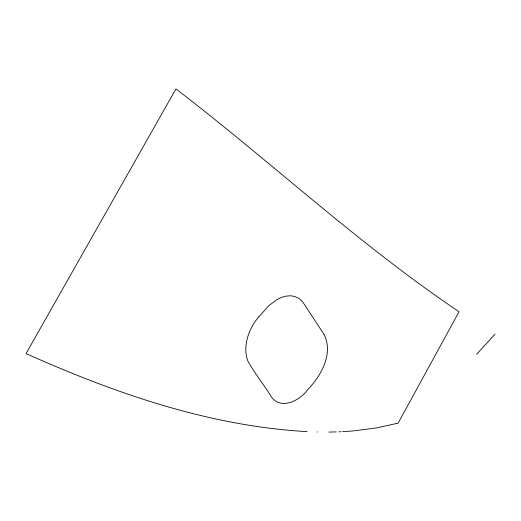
<?xml version="1.0" encoding="UTF-8"?>
<svg xmlns="http://www.w3.org/2000/svg" width="521" height="521" viewBox="0 0 521 521"><rect width="100%" height="100%" fill="white"/><g stroke="black" fill="none" stroke-linecap="round" stroke-linejoin="round"><path stroke-width="0.78" d="M494.95 334.202L476.708 354.208M258.813 316.827C252.327 324.277 247.827 333.525 246.29 343.3C245.632 347.579 245.58 351.981 246.453 356.24C246.837 358.109 247.41 359.952 248.204 361.691C255.134 373.98 264.199 385.006 271.506 397.074C281.275 410.281 299.92 400.447 307.52 389.877C321.027 376.045 333.707 353.531 324.088 334.502M258.852 316.781L268.888 305.632L276.853 299.614L281.444 297.419L285.996 296.13L290.373 295.778L294.443 296.371L299.021 298.448L302.721 301.926L324.062 334.456M354.638 430.795L376.768 427.858L398.135 423.137L459.066 311.727C359.23 244.681 271.265 161.946 175.948 88.928L26.05 353.603C115.024 393.277 209.103 426.165 307.123 431.603M353.98 430.854L348.823 431.271M348.191 431.316L346.302 431.44M345.677 431.479L342.584 431.655M341.053 431.727L338.93 431.818M336.24 431.916L330.223 432.046M329.676 432.052L328.862 432.059M317.113 431.968L317.576 431.981"/></g></svg>
